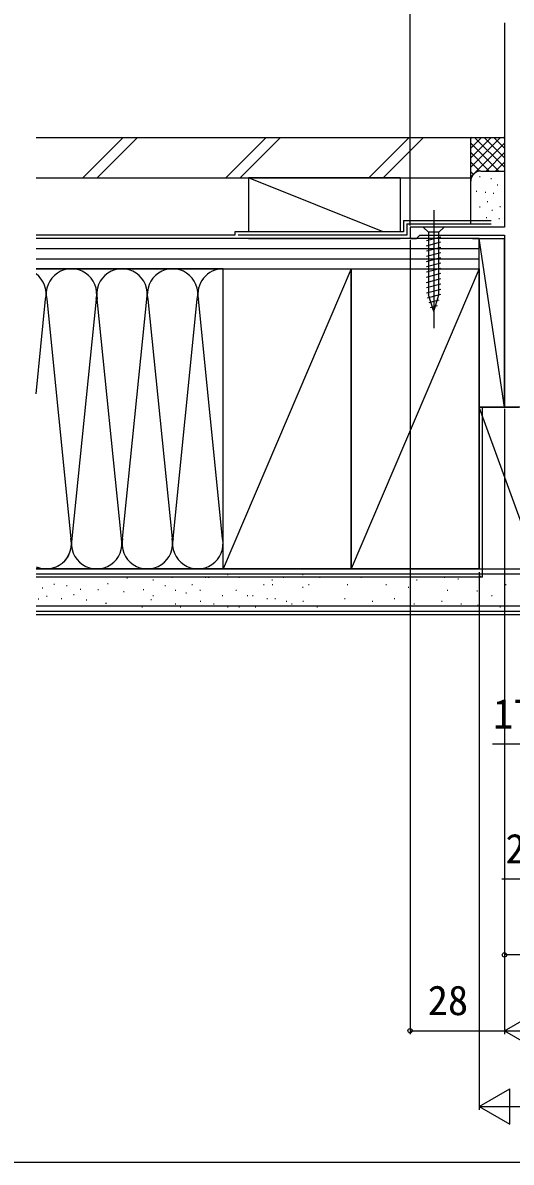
# Model space of a CAD drawing. Units: millimetres, scale not verified. Extents: x -525 to 525, y -783 to 779.
# Drawn here: x -245.9 to -101, y -782.7 to -444.7 of the extents above; entities that cross this region are included whole.
import ezdxf
from ezdxf.enums import TextEntityAlignment as Align

# ---------------------------------------------------------------- set-up
doc = ezdxf.new("R2010")
doc.units = ezdxf.units.MM
doc.header["$LTSCALE"] = 4
for name, color, linetype in [('0-2_YKK_11', 7, 'Continuous'), ('0-5_YKK_13', 4, 'Continuous'), ('0-7_YKK_D', 6, 'Continuous'), ('0-8_YKK_ZWAK', 7, 'Continuous'), ('0-9_YSS_K', 3, 'Continuous'), ('0-A_YSS_KE', 3, 'Continuous')]:
    doc.layers.add(name, color=color, linetype=linetype)
doc.styles.add('ＭＳ ゴシック', font='')
doc.styles.get('ＭＳ ゴシック').set_extended_font_data('MS Gothic')

msp = doc.modelspace()

# ---------------------------------------------------------------- linework, layer by layer
at = {"layer": '0-2_YKK_11'}
msp.add_lwpolyline([(-103, -444.7), (-103, -505.3), (-131, -505.3), (-131, -508.7), (-129.1, -508.7), (-128.6, -508.2), (-128.1, -507.7), (-103, -507.7), (-103, -558.7), (-98.758, -558.7), (-98.575, -558.58), (-98.025, -558.58), (-97.842, -558.7), (-95.2, -558.7)], dxfattribs=at)
at = {"layer": '0-5_YKK_13'}
for p, q in [((-124, -500.3), (-124, -535.3)), ((-120.9, -505.3), (-127.1, -505.3)), ((-127.1, -505.3), (-125.55, -506.85)), ((-125.55, -506.85), (-125.55, -525.384)), ((-122.45, -506.85), (-125.55, -506.85)), ((-120.9, -505.3), (-122.45, -506.85)), ((-122.45, -525.384), (-122.45, -506.85)), ((-126.1, -509.276), (-121.9, -508.151)), ((-126.1, -510.829), (-121.9, -509.704)), ((-126.1, -512.382), (-121.9, -511.257)), ((-126.1, -513.935), (-121.9, -512.81)), ((-126.1, -515.488), (-121.9, -514.363)), ((-126.1, -517.041), (-121.9, -515.916)), ((-126.1, -518.594), (-121.9, -517.469)), ((-126.1, -520.147), (-121.9, -519.021)), ((-126.1, -521.7), (-121.9, -520.574)), ((-126.1, -523.253), (-121.9, -522.127)), ((-126.1, -524.806), (-121.9, -523.68)), ((-125.841, -526.289), (-121.9, -525.233)), ((-124, -530.3), (-125.55, -525.384)), ((-125.39, -527.721), (-122.354, -526.908)), ((-124, -530.3), (-122.45, -525.384)), ((-124.938, -529.153), (-122.888, -528.604))]:
    msp.add_line(p, q, dxfattribs=at)
at = {"layer": '0-7_YKK_D'}
for p, q in [((-131, -504.8), (-131, -379.7)), ((-131, -509.2), (-131, -744.7)), ((-103, -559.2), (-103, -722.2)), ((-103, -559.2), (-103, -744.7)), ((-103, -559.2), (-103, -744.7)), ((-110.5, -607.7), (-110.5, -767.2)), ((-75.5, -698.7), (-103.827, -698.7)), ((-73, -721.2), (-103, -721.2)), ((-103, -743.7), (-93.907, -738.45)), ((-131, -743.7), (-103, -743.7)), ((-103, -743.7), (-93.907, -748.95)), ((-103, -743.7), (-84.813, -743.7)), ((-110.5, -766.2), (-101.407, -760.95)), ((-101.407, -771.45), (-101.407, -760.95)), ((-110.5, -766.2), (-101.407, -771.45)), ((-110.5, -766.2), (-92.313, -766.2))]:
    msp.add_line(p, q, dxfattribs=at)
msp.add_lwpolyline([(-55.5, -658.7), (-73, -658.7), (-106.55, -658.7)], dxfattribs=at)
for centre in [(-103, -721.2), (-131, -743.7)]:
    msp.add_circle(centre, 0.637, dxfattribs=at)
at = {"layer": '0-8_YKK_ZWAK'}
msp.add_lwpolyline([(-525, -782.7), (525, -782.7), (525, 747.3)], dxfattribs=at)
at = {"layer": '0-9_YSS_K'}
for p, q in [((-216.138, -478.7), (-228.138, -490.7)), ((-211.895, -478.7), (-223.895, -490.7)), ((-173.711, -478.7), (-185.711, -490.7)), ((-169.469, -478.7), (-181.469, -490.7)), ((-143.285, -490.7), (-131.285, -478.7)), ((-127.042, -478.7), (-139.042, -490.7)), ((-113, -478.7), (-103, -478.7)), ((-113, -491.7), (-113, -478.7)), ((-104.142, -478.7), (-113, -487.558)), ((-106.971, -478.7), (-113, -484.729)), ((-109.799, -478.7), (-113, -481.901)), ((-112.627, -478.7), (-113, -479.073)), ((-103, -487.558), (-111.858, -478.7)), ((-103, -484.729), (-109.029, -478.7)), ((-103, -481.901), (-106.201, -478.7)), ((-103, -479.073), (-103.373, -478.7)), ((-104.686, -488.7), (-113, -480.386)), ((-103, -480.386), (-113, -490.386)), ((-107.515, -488.7), (-113, -483.215)), ((-103, -483.215), (-108.485, -488.7)), ((-110.325, -488.718), (-113, -486.043)), ((-103, -486.043), (-105.657, -488.7)), ((-112.205, -489.666), (-113, -488.872)), ((-110, -488.7), (-103, -488.7)), ((-139, -506.7), (-179, -490.7)), ((-179, -490.7), (-179, -506.7)), ((-134, -490.7), (-179, -490.7)), ((-134, -490.7), (-134, -506.7)), ((-113, -504.2), (-113, -491.54)), ((-110.195, -490.368), (-110.395, -490.368)), ((-106.857, -491.035), (-107.057, -491.035)), ((-105.001, -492.866), (-105.201, -492.866)), ((-111.196, -494.707), (-111.396, -494.707)), ((-108.526, -495.041), (-108.726, -495.041)), ((-106.189, -495.375), (-106.389, -495.375)), ((-110.195, -499.381), (-110.395, -499.381)), ((-107.923, -497.834), (-108.123, -497.834)), ((-104.216, -499.295), (-104.416, -499.295)), ((-108.192, -502.554), (-108.392, -502.554)), ((-106.523, -500.382), (-106.723, -500.382)), ((-104.52, -502.889), (-104.72, -502.889)), ((-179, -508.7), (-134, -508.7)), ((-112.5, -508.7), (-108.5, -508.7)), ((-110.5, -558.7), (-110.5, -508.7)), ((-110.5, -508.7), (-103, -508.7)), ((-103, -558.7), (-103, -508.7)), ((-242, -511.7), (-110.5, -511.7)), ((-242, -514.7), (-110.5, -514.7)), ((-186.5, -517.7), (-242, -517.7)), ((-148.5, -517.7), (-186.5, -606.7)), ((-186.5, -606.7), (-186.5, -517.7)), ((-110.5, -517.7), (-148.5, -606.7)), ((-242, -554.794), (-239.158, -526.732)), ((-238.842, -526.732), (-231.658, -597.668)), ((-224.158, -526.732), (-231.342, -597.668)), ((-216.658, -597.668), (-223.842, -526.732)), ((-216.342, -597.668), (-209.158, -526.732)), ((-208.842, -526.732), (-201.658, -597.668)), ((-201.342, -597.668), (-194.158, -526.732)), ((-186.658, -597.668), (-193.842, -526.732)), ((-110.5, -606.7), (-110.5, -558.7)), ((-93, -558.7), (-110.5, -558.7)), ((-186.5, -606.7), (-242, -606.7)), ((-242, -608.2), (-93, -608.2)), ((-236.571, -611.291), (-236.771, -611.291)), ((-232.744, -611.707), (-232.944, -611.707)), ((-220.563, -611.17), (-220.763, -611.17)), ((-214.884, -609.417), (-215.084, -609.417)), ((-207.167, -610.09), (-207.367, -610.09)), ((-203.62, -611.754), (-203.82, -611.754)), ((-201.496, -609.266), (-201.696, -609.266)), ((-195.601, -611.414), (-195.801, -611.414)), ((-191.606, -609.266), (-191.806, -609.266)), ((-190.684, -609.266), (-190.884, -609.266)), ((-185.013, -608.442), (-185.213, -608.442)), ((-181.618, -609.266), (-181.818, -609.266)), ((-174.271, -611.414), (-174.471, -611.414)), ((-171.826, -610.09), (-172.026, -610.09)), ((-171.701, -611.414), (-171.901, -611.414)), ((-168.431, -609.266), (-168.631, -609.266)), ((-162.76, -608.442), (-162.96, -608.442)), ((-160.986, -611.414), (-161.186, -611.414)), ((-157.717, -609.266), (-157.917, -609.266)), ((-149.448, -611.414), (-149.648, -611.414)), ((-145.424, -609.266), (-145.624, -609.266)), ((-137.979, -611.414), (-138.179, -611.414)), ((-128.94, -610.09), (-129.14, -610.09)), ((-120.699, -609.266), (-120.899, -609.266)), ((-116.608, -609.699), (-116.808, -609.699)), ((-109.981, -608.919), (-110.181, -608.919)), ((-102.54, -611.414), (-102.74, -611.414)), ((-240.024, -612.456), (-240.224, -612.456)), ((-238.734, -614.91), (-238.934, -614.91)), ((-230.706, -614.369), (-230.906, -614.369)), ((-228.709, -612.83), (-228.909, -612.83)), ((-223.485, -612.923), (-223.685, -612.923)), ((-215.889, -613.507), (-216.089, -613.507)), ((-210.046, -612.923), (-210.246, -612.923)), ((-207.139, -614.711), (-207.339, -614.711)), ((-200.546, -613.062), (-200.746, -613.062)), ((-197.347, -613.886), (-197.547, -613.886)), ((-193.227, -613.062), (-193.427, -613.062)), ((-186.535, -614.711), (-186.735, -614.711)), ((-182.513, -613.062), (-182.713, -613.062)), ((-179.118, -614.711), (-179.318, -614.711)), ((-177.568, -614.711), (-177.768, -614.711)), ((-162.733, -612.238), (-162.933, -612.238)), ((-131.385, -612.238), (-131.585, -612.238)), ((-119.847, -613.062), (-120.047, -613.062)), ((-110.99, -613.317), (-111.19, -613.317)), ((-106.661, -614.711), (-106.861, -614.711)), ((-242, -617.7), (-93, -617.7)), ((-241.188, -615.7), (-241.388, -615.7)), ((-234.366, -615.617), (-234.566, -615.617)), ((-226.962, -615.991), (-227.162, -615.991)), ((-221.148, -617.012), (-221.348, -617.012)), ((-210.436, -618.007), (-210.636, -618.007)), ((-207.709, -615.844), (-207.909, -615.844)), ((-200.546, -617.183), (-200.746, -617.183)), ((-198.996, -618.007), (-199.196, -618.007)), ((-193.129, -616.359), (-193.329, -616.359)), ((-189.106, -617.183), (-189.306, -617.183)), ((-184.985, -618.007), (-185.185, -618.007)), ((-181.59, -618.007), (-181.79, -618.007)), ((-176.743, -618.007), (-176.943, -618.007)), ((-173.349, -615.535), (-173.549, -615.535)), ((-170.974, -615.535), (-171.174, -615.535)), ((-167.58, -616.359), (-167.78, -616.359)), ((-166.029, -617.183), (-166.229, -617.183)), ((-162.635, -616.359), (-162.835, -616.359)), ((-158.514, -618.007), (-158.714, -618.007)), ((-150.272, -615.535), (-150.472, -615.535)), ((-142.099, -616.359), (-142.299, -616.359)), ((-135.506, -615.535), (-135.706, -615.535)), ((-129.737, -617.183), (-129.937, -617.183)), ((-121.495, -616.359), (-121.695, -616.359)), ((-115.726, -617.183), (-115.926, -617.183)), ((-110.8, -617.605), (-111, -617.605)), ((-104.188, -618.007), (-104.388, -618.007)), ((-242, -620.2), (-93, -620.2))]:
    msp.add_line(p, q, dxfattribs=at)
for points in [[(-110.5, -558.7), (-103, -558.7), (-110.5, -508.7)], [(-110.5, -606.7), (-93, -606.7), (-110.5, -558.7)]]:
    msp.add_lwpolyline(points, dxfattribs=at)
for centre, radius, start, end in [((-110, -491.7), 3, 90, 180), ((-246.5, -525.2), 7.5, 348.21646, 53.12965), ((-231.5, -525.2), 7.5, 348.21646, 191.78354), ((-216.5, -525.2), 7.5, 348.21646, 191.78354), ((-201.5, -525.2), 7.5, 348.21646, 191.78354), ((-186.5, -525.2), 7.5, 90, 191.78354), ((-239, -599.2), 7.5, 246.42241, 11.78352), ((-239, -599.2), 7.5, 287.8018, 11.78352), ((-224, -599.2), 7.5, 168.21638, 11.78352), ((-209, -599.2), 7.5, 168.21638, 11.78352), ((-194, -599.2), 7.5, 168.21638, 11.78352)]:
    msp.add_arc(centre, radius, start, end, dxfattribs=at)
at = {"layer": '0-A_YSS_KE'}
for p, q in [((-242, -478.7), (-113, -478.7)), ((-113, -490.7), (-113, -478.7)), ((-242, -490.7), (-113, -490.7)), ((-133, -503.3), (-107, -503.3)), ((-183, -506.7), (-183, -507.7)), ((-132, -504.3), (-107, -504.3)), ((-183, -507.7), (-242, -507.7)), ((-110.5, -508.7), (-242, -508.7)), ((-186.5, -606.7), (-186.5, -517.7)), ((-186.5, -517.7), (-148.5, -517.7)), ((-109.5, -609.2), (-109.5, -558.7)), ((-242, -606.7), (-93, -606.7)), ((-148.5, -606.7), (-186.5, -606.7)), ((-109.5, -609.2), (-242, -609.2)), ((-242, -619.2), (-93, -619.2))]:
    msp.add_line(p, q, dxfattribs=at)
for points in [[(-133, -503.3), (-133, -506.7), (-183, -506.7)], [(-132, -504.3), (-132, -507.7), (-182, -507.7)], [(-242, -517.7), (-110.5, -517.7), (-110.5, -508.7)], [(-148.5, -517.7), (-148.5, -606.7), (-148.5, -517.7), (-110.5, -517.7), (-110.5, -606.7), (-148.5, -606.7)]]:
    msp.add_lwpolyline(points, dxfattribs=at)

# ---------------------------------------------------------------- texts
at = {"layer": '0-7_YKK_D', "style": 'ＭＳ ゴシック'}
for s, p in [('17.5', (-106.391, -656.7)), ('2.5', (-102.714, -696.7)), ('28', (-125.761, -741.7))]:
    msp.add_text(s, height=8.798, dxfattribs=at).set_placement(p, align=Align.BOTTOM_LEFT)

doc.saveas('drawing.dxf')
